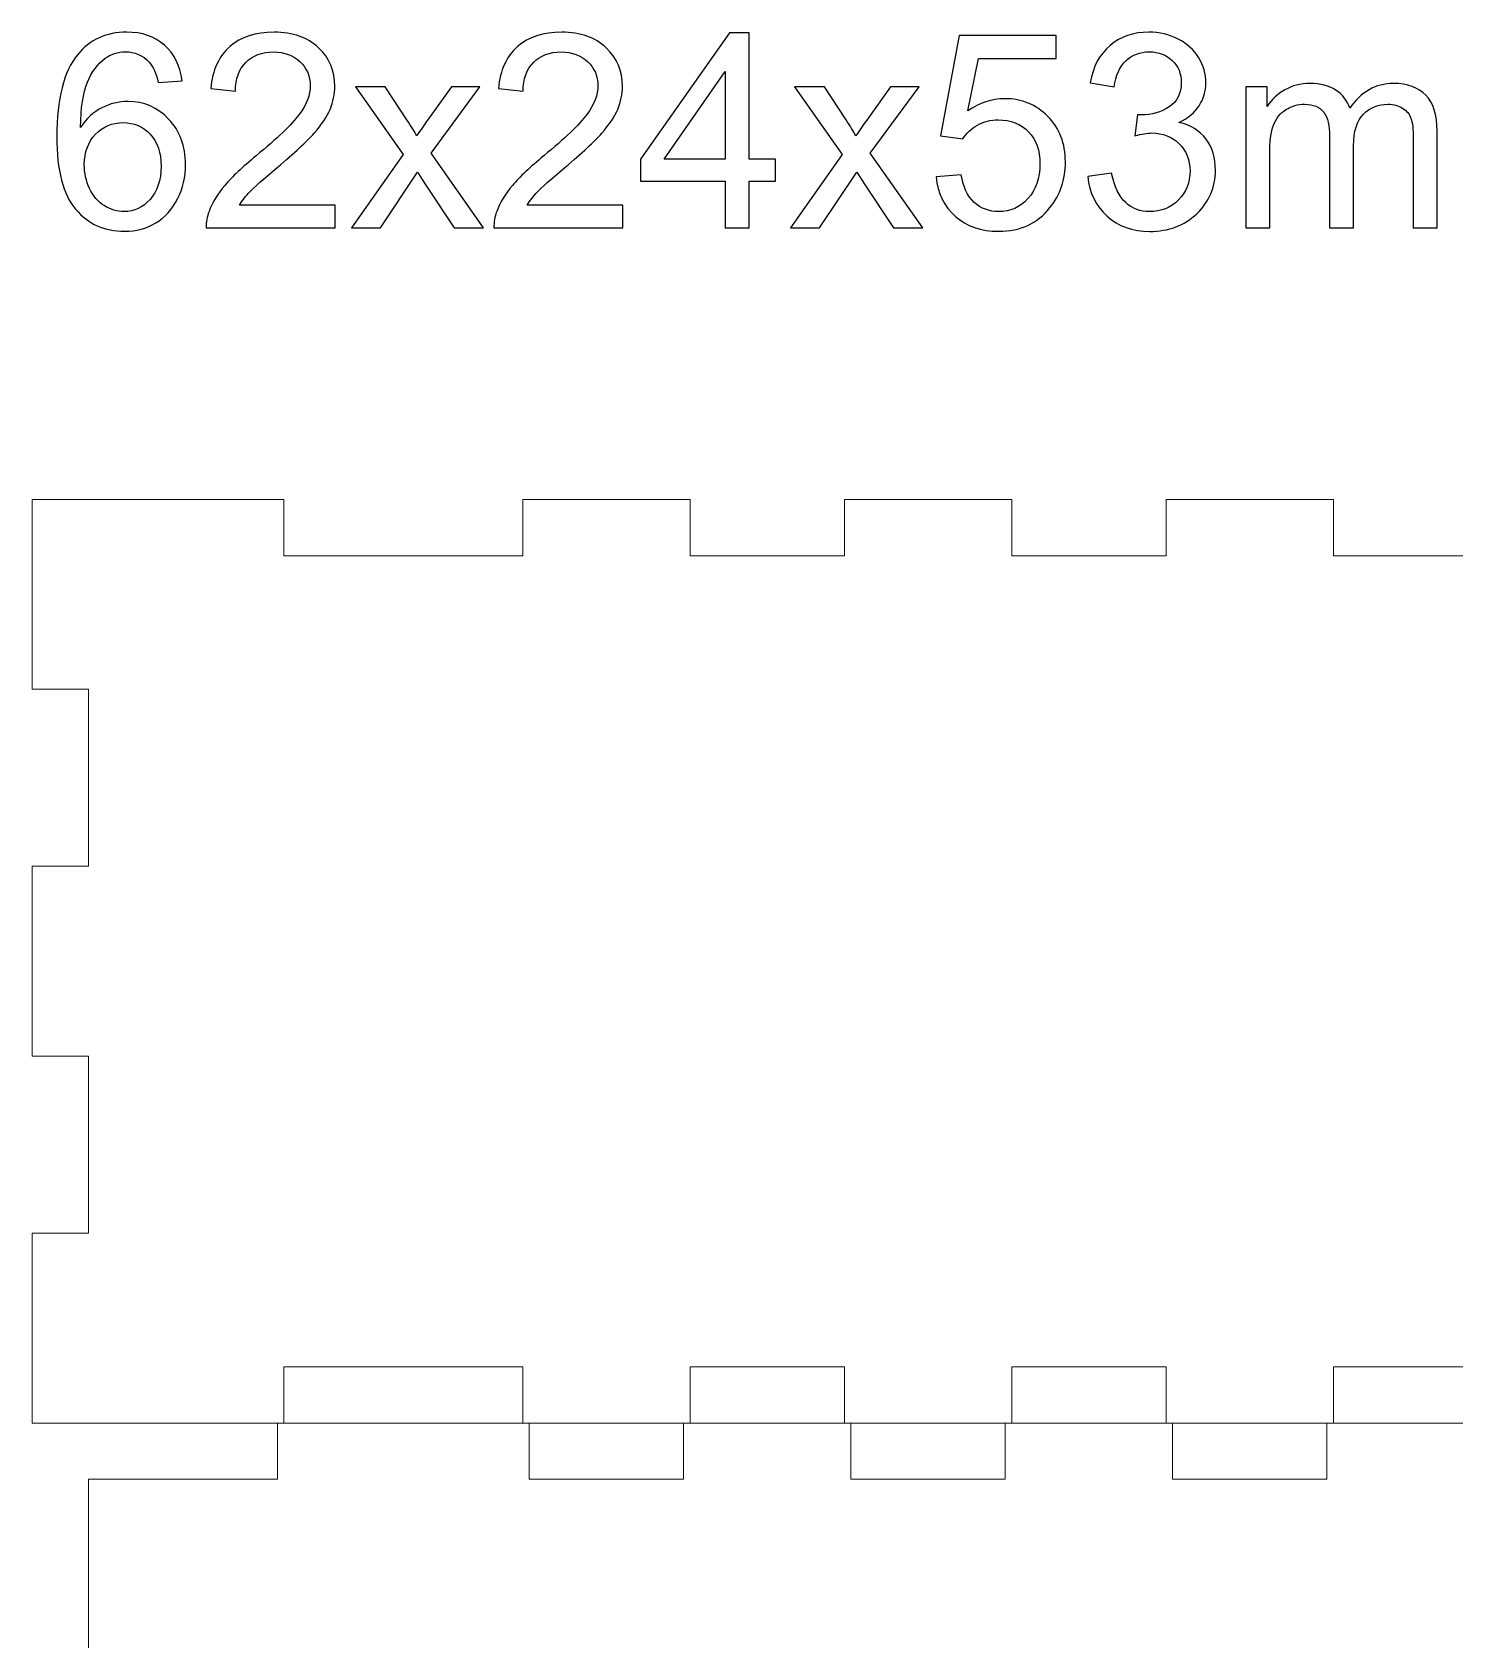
# Model space of a CAD drawing. Header units: inches. Extents: x -5.24 to 2.17, y -6.36 to -2.42.
# Drawn here: x -5.24 to -3.499, y -4.391 to -2.424 of the extents above; entities that cross this region are included whole.
import ezdxf

# ---------------------------------------------------------------- set-up
doc = ezdxf.new("R2010")
doc.units = ezdxf.units.IN
doc.header["$MEASUREMENT"] = 0
doc.layers.add('Layer 1', color=7, linetype='Continuous')

msp = doc.modelspace()

# ---------------------------------------------------------------- linework, layer by layer
at = {"layer": 'Layer 1', "color": 30}
for points, knots in [([(-5.0567, -2.4838), (-5.0567, -2.4838), (-5.0858, -2.486), (-5.0858, -2.486), (-5.0858, -2.486), (-5.0884, -2.4745), (-5.0921, -2.4661), (-5.0969, -2.461), (-5.0969, -2.461), (-5.1048, -2.4526), (-5.1146, -2.4484), (-5.1262, -2.4484), (-5.1262, -2.4484), (-5.1356, -2.4484), (-5.1437, -2.451), (-5.1508, -2.4563), (-5.1508, -2.4563), (-5.16, -2.463), (-5.1673, -2.4728), (-5.1726, -2.4857), (-5.1726, -2.4857), (-5.1779, -2.4986), (-5.1807, -2.517), (-5.1809, -2.5409), (-5.1809, -2.5409), (-5.1738, -2.5301), (-5.1652, -2.5221), (-5.155, -2.5169), (-5.155, -2.5169), (-5.1448, -2.5118), (-5.1341, -2.5091), (-5.1229, -2.5091), (-5.1229, -2.5091), (-5.1034, -2.5091), (-5.0868, -2.5163), (-5.0731, -2.5307), (-5.0731, -2.5307), (-5.0593, -2.5451), (-5.0524, -2.5636), (-5.0524, -2.5864), (-5.0524, -2.5864), (-5.0524, -2.6014), (-5.0557, -2.6153), (-5.0622, -2.6282), (-5.0622, -2.6282), (-5.0686, -2.641), (-5.0775, -2.6509), (-5.0888, -2.6578), (-5.0888, -2.6578), (-5.1001, -2.6646), (-5.1128, -2.668), (-5.1272, -2.668), (-5.1272, -2.668), (-5.1516, -2.668), (-5.1715, -2.659), (-5.1869, -2.641), (-5.1869, -2.641), (-5.2023, -2.6231), (-5.21, -2.5935), (-5.21, -2.5523), (-5.21, -2.5523), (-5.21, -2.5061), (-5.2015, -2.4726), (-5.1844, -2.4517), (-5.1844, -2.4517), (-5.1696, -2.4335), (-5.1496, -2.4243), (-5.1244, -2.4243), (-5.1244, -2.4243), (-5.1057, -2.4243), (-5.0903, -2.4296), (-5.0783, -2.4401), (-5.0783, -2.4401), (-5.0663, -2.4506), (-5.0591, -2.4652), (-5.0567, -2.4838)], [0, 0, 0, 0, 0.05, 0.05, 0.05, 0.05, 0.1, 0.1, 0.1, 0.1, 0.15, 0.15, 0.15, 0.15, 0.2, 0.2, 0.2, 0.2, 0.25, 0.25, 0.25, 0.25, 0.3, 0.3, 0.3, 0.3, 0.35, 0.35, 0.35, 0.35, 0.4, 0.4, 0.4, 0.4, 0.45, 0.45, 0.45, 0.45, 0.5, 0.5, 0.5, 0.5, 0.55, 0.55, 0.55, 0.55, 0.6, 0.6, 0.6, 0.6, 0.65, 0.65, 0.65, 0.65, 0.7, 0.7, 0.7, 0.7, 0.75, 0.75, 0.75, 0.75, 0.8, 0.8, 0.8, 0.8, 0.85, 0.85, 0.85, 0.85, 0.9, 0.9, 0.9, 0.9, 1, 1, 1, 1]), ([(-4.8693, -2.6358), (-4.8693, -2.6358), (-4.8693, -2.6639), (-4.8693, -2.6639), (-4.8693, -2.6639), (-4.8693, -2.6639), (-5.0271, -2.6639), (-5.0271, -2.6639), (-5.0271, -2.6639), (-5.0273, -2.6569), (-5.0262, -2.6501), (-5.0237, -2.6436), (-5.0237, -2.6436), (-5.0197, -2.6328), (-5.0132, -2.6223), (-5.0044, -2.6118), (-5.0044, -2.6118), (-4.9955, -2.6014), (-4.9827, -2.5894), (-4.9661, -2.5757), (-4.9661, -2.5757), (-4.9401, -2.5544), (-4.9226, -2.5376), (-4.9134, -2.5251), (-4.9134, -2.5251), (-4.9043, -2.5128), (-4.8998, -2.501), (-4.8998, -2.4899), (-4.8998, -2.4899), (-4.8998, -2.4783), (-4.9039, -2.4685), (-4.9122, -2.4605), (-4.9122, -2.4605), (-4.9206, -2.4526), (-4.9314, -2.4486), (-4.9447, -2.4486), (-4.9447, -2.4486), (-4.9588, -2.4486), (-4.9701, -2.4528), (-4.9786, -2.4613), (-4.9786, -2.4613), (-4.9871, -2.4698), (-4.9913, -2.4815), (-4.9914, -2.4964), (-4.9914, -2.4964), (-4.9914, -2.4964), (-5.0216, -2.4934), (-5.0216, -2.4934), (-5.0216, -2.4934), (-5.0195, -2.4709), (-5.0117, -2.4538), (-4.9983, -2.442), (-4.9983, -2.442), (-4.9848, -2.4302), (-4.9667, -2.4243), (-4.9441, -2.4243), (-4.9441, -2.4243), (-4.9212, -2.4243), (-4.9031, -2.4307), (-4.8897, -2.4434), (-4.8897, -2.4434), (-4.8763, -2.4561), (-4.8697, -2.4718), (-4.8697, -2.4906), (-4.8697, -2.4906), (-4.8697, -2.5001), (-4.8716, -2.5095), (-4.8756, -2.5188), (-4.8756, -2.5188), (-4.8794, -2.528), (-4.8859, -2.5377), (-4.895, -2.5479), (-4.895, -2.5479), (-4.9041, -2.5581), (-4.9191, -2.5721), (-4.9402, -2.5899), (-4.9402, -2.5899), (-4.9577, -2.6046), (-4.969, -2.6146), (-4.974, -2.6199), (-4.974, -2.6199), (-4.979, -2.6251), (-4.9831, -2.6304), (-4.9864, -2.6358), (-4.9864, -2.6358), (-4.9864, -2.6358), (-4.8693, -2.6358), (-4.8693, -2.6358)], [0, 0, 0, 0, 0.043478, 0.043478, 0.043478, 0.043478, 0.086957, 0.086957, 0.086957, 0.086957, 0.130435, 0.130435, 0.130435, 0.130435, 0.173913, 0.173913, 0.173913, 0.173913, 0.217391, 0.217391, 0.217391, 0.217391, 0.26087, 0.26087, 0.26087, 0.26087, 0.304348, 0.304348, 0.304348, 0.304348, 0.347826, 0.347826, 0.347826, 0.347826, 0.391304, 0.391304, 0.391304, 0.391304, 0.434783, 0.434783, 0.434783, 0.434783, 0.478261, 0.478261, 0.478261, 0.478261, 0.521739, 0.521739, 0.521739, 0.521739, 0.565217, 0.565217, 0.565217, 0.565217, 0.608696, 0.608696, 0.608696, 0.608696, 0.652174, 0.652174, 0.652174, 0.652174, 0.695652, 0.695652, 0.695652, 0.695652, 0.73913, 0.73913, 0.73913, 0.73913, 0.782609, 0.782609, 0.782609, 0.782609, 0.826087, 0.826087, 0.826087, 0.826087, 0.869565, 0.869565, 0.869565, 0.869565, 0.913043, 0.913043, 0.913043, 0.913043, 1, 1, 1, 1]), ([(-4.5173, -2.6358), (-4.5173, -2.6358), (-4.5173, -2.6639), (-4.5173, -2.6639), (-4.5173, -2.6639), (-4.5173, -2.6639), (-4.675, -2.6639), (-4.675, -2.6639), (-4.675, -2.6639), (-4.6752, -2.6569), (-4.6741, -2.6501), (-4.6716, -2.6436), (-4.6716, -2.6436), (-4.6676, -2.6328), (-4.6612, -2.6223), (-4.6523, -2.6118), (-4.6523, -2.6118), (-4.6434, -2.6014), (-4.6307, -2.5894), (-4.614, -2.5757), (-4.614, -2.5757), (-4.5881, -2.5544), (-4.5705, -2.5376), (-4.5614, -2.5251), (-4.5614, -2.5251), (-4.5523, -2.5128), (-4.5477, -2.501), (-4.5477, -2.4899), (-4.5477, -2.4899), (-4.5477, -2.4783), (-4.5519, -2.4685), (-4.5602, -2.4605), (-4.5602, -2.4605), (-4.5685, -2.4526), (-4.5793, -2.4486), (-4.5927, -2.4486), (-4.5927, -2.4486), (-4.6068, -2.4486), (-4.6181, -2.4528), (-4.6265, -2.4613), (-4.6265, -2.4613), (-4.635, -2.4698), (-4.6393, -2.4815), (-4.6394, -2.4964), (-4.6394, -2.4964), (-4.6394, -2.4964), (-4.6695, -2.4934), (-4.6695, -2.4934), (-4.6695, -2.4934), (-4.6674, -2.4709), (-4.6597, -2.4538), (-4.6462, -2.442), (-4.6462, -2.442), (-4.6328, -2.4302), (-4.6147, -2.4243), (-4.592, -2.4243), (-4.592, -2.4243), (-4.5691, -2.4243), (-4.551, -2.4307), (-4.5377, -2.4434), (-4.5377, -2.4434), (-4.5243, -2.4561), (-4.5176, -2.4718), (-4.5176, -2.4906), (-4.5176, -2.4906), (-4.5176, -2.5001), (-4.5196, -2.5095), (-4.5235, -2.5188), (-4.5235, -2.5188), (-4.5274, -2.528), (-4.5339, -2.5377), (-4.5429, -2.5479), (-4.5429, -2.5479), (-4.552, -2.5581), (-4.5671, -2.5721), (-4.5881, -2.5899), (-4.5881, -2.5899), (-4.6057, -2.6046), (-4.6169, -2.6146), (-4.6219, -2.6199), (-4.6219, -2.6199), (-4.6269, -2.6251), (-4.6311, -2.6304), (-4.6343, -2.6358), (-4.6343, -2.6358), (-4.6343, -2.6358), (-4.5173, -2.6358), (-4.5173, -2.6358)], [0, 0, 0, 0, 0.043478, 0.043478, 0.043478, 0.043478, 0.086957, 0.086957, 0.086957, 0.086957, 0.130435, 0.130435, 0.130435, 0.130435, 0.173913, 0.173913, 0.173913, 0.173913, 0.217391, 0.217391, 0.217391, 0.217391, 0.26087, 0.26087, 0.26087, 0.26087, 0.304348, 0.304348, 0.304348, 0.304348, 0.347826, 0.347826, 0.347826, 0.347826, 0.391304, 0.391304, 0.391304, 0.391304, 0.434783, 0.434783, 0.434783, 0.434783, 0.478261, 0.478261, 0.478261, 0.478261, 0.521739, 0.521739, 0.521739, 0.521739, 0.565217, 0.565217, 0.565217, 0.565217, 0.608696, 0.608696, 0.608696, 0.608696, 0.652174, 0.652174, 0.652174, 0.652174, 0.695652, 0.695652, 0.695652, 0.695652, 0.73913, 0.73913, 0.73913, 0.73913, 0.782609, 0.782609, 0.782609, 0.782609, 0.826087, 0.826087, 0.826087, 0.826087, 0.869565, 0.869565, 0.869565, 0.869565, 0.913043, 0.913043, 0.913043, 0.913043, 1, 1, 1, 1]), ([(-4.392, -2.6639), (-4.392, -2.6639), (-4.392, -2.6068), (-4.392, -2.6068), (-4.392, -2.6068), (-4.392, -2.6068), (-4.4955, -2.6068), (-4.4955, -2.6068), (-4.4955, -2.6068), (-4.4955, -2.6068), (-4.4955, -2.5799), (-4.4955, -2.5799), (-4.4955, -2.5799), (-4.4955, -2.5799), (-4.3866, -2.4253), (-4.3866, -2.4253), (-4.3866, -2.4253), (-4.3866, -2.4253), (-4.3627, -2.4253), (-4.3627, -2.4253), (-4.3627, -2.4253), (-4.3627, -2.4253), (-4.3627, -2.5799), (-4.3627, -2.5799), (-4.3627, -2.5799), (-4.3627, -2.5799), (-4.3304, -2.5799), (-4.3304, -2.5799), (-4.3304, -2.5799), (-4.3304, -2.5799), (-4.3304, -2.6068), (-4.3304, -2.6068), (-4.3304, -2.6068), (-4.3304, -2.6068), (-4.3627, -2.6068), (-4.3627, -2.6068), (-4.3627, -2.6068), (-4.3627, -2.6068), (-4.3627, -2.6639), (-4.3627, -2.6639), (-4.3627, -2.6639), (-4.3627, -2.6639), (-4.392, -2.6639), (-4.392, -2.6639)], [0, 0, 0, 0, 0.083333, 0.083333, 0.083333, 0.083333, 0.166667, 0.166667, 0.166667, 0.166667, 0.25, 0.25, 0.25, 0.25, 0.333333, 0.333333, 0.333333, 0.333333, 0.416667, 0.416667, 0.416667, 0.416667, 0.5, 0.5, 0.5, 0.5, 0.583333, 0.583333, 0.583333, 0.583333, 0.666667, 0.666667, 0.666667, 0.666667, 0.75, 0.75, 0.75, 0.75, 0.833333, 0.833333, 0.833333, 0.833333, 1, 1, 1, 1]), ([(-4.1338, -2.6014), (-4.1338, -2.6014), (-4.103, -2.5988), (-4.103, -2.5988), (-4.103, -2.5988), (-4.1008, -2.6138), (-4.0955, -2.625), (-4.0872, -2.6326), (-4.0872, -2.6326), (-4.0789, -2.6401), (-4.0689, -2.6439), (-4.0572, -2.6439), (-4.0572, -2.6439), (-4.043, -2.6439), (-4.0311, -2.6386), (-4.0214, -2.628), (-4.0214, -2.628), (-4.0116, -2.6173), (-4.0067, -2.6032), (-4.0067, -2.5856), (-4.0067, -2.5856), (-4.0067, -2.5689), (-4.0114, -2.5558), (-4.0208, -2.5461), (-4.0208, -2.5461), (-4.0302, -2.5364), (-4.0424, -2.5316), (-4.0577, -2.5316), (-4.0577, -2.5316), (-4.0671, -2.5316), (-4.0756, -2.5338), (-4.0832, -2.538), (-4.0832, -2.538), (-4.0908, -2.5423), (-4.0968, -2.5479), (-4.1011, -2.5547), (-4.1011, -2.5547), (-4.1011, -2.5547), (-4.1286, -2.5511), (-4.1286, -2.5511), (-4.1286, -2.5511), (-4.1286, -2.5511), (-4.1055, -2.4286), (-4.1055, -2.4286), (-4.1055, -2.4286), (-4.1055, -2.4286), (-3.9868, -2.4286), (-3.9868, -2.4286), (-3.9868, -2.4286), (-3.9868, -2.4286), (-3.9868, -2.4566), (-3.9868, -2.4566), (-3.9868, -2.4566), (-3.9868, -2.4566), (-4.082, -2.4566), (-4.082, -2.4566), (-4.082, -2.4566), (-4.082, -2.4566), (-4.0949, -2.5207), (-4.0949, -2.5207), (-4.0949, -2.5207), (-4.0806, -2.5107), (-4.0655, -2.5057), (-4.0498, -2.5057), (-4.0498, -2.5057), (-4.029, -2.5057), (-4.0114, -2.5129), (-3.9971, -2.5274), (-3.9971, -2.5274), (-3.9828, -2.5418), (-3.9756, -2.5604), (-3.9756, -2.583), (-3.9756, -2.583), (-3.9756, -2.6046), (-3.9819, -2.6233), (-3.9945, -2.639), (-3.9945, -2.639), (-4.0098, -2.6583), (-4.0307, -2.668), (-4.0572, -2.668), (-4.0572, -2.668), (-4.0789, -2.668), (-4.0966, -2.6619), (-4.1103, -2.6498), (-4.1103, -2.6498), (-4.124, -2.6376), (-4.1319, -2.6215), (-4.1338, -2.6014)], [0, 0, 0, 0, 0.043478, 0.043478, 0.043478, 0.043478, 0.086957, 0.086957, 0.086957, 0.086957, 0.130435, 0.130435, 0.130435, 0.130435, 0.173913, 0.173913, 0.173913, 0.173913, 0.217391, 0.217391, 0.217391, 0.217391, 0.26087, 0.26087, 0.26087, 0.26087, 0.304348, 0.304348, 0.304348, 0.304348, 0.347826, 0.347826, 0.347826, 0.347826, 0.391304, 0.391304, 0.391304, 0.391304, 0.434783, 0.434783, 0.434783, 0.434783, 0.478261, 0.478261, 0.478261, 0.478261, 0.521739, 0.521739, 0.521739, 0.521739, 0.565217, 0.565217, 0.565217, 0.565217, 0.608696, 0.608696, 0.608696, 0.608696, 0.652174, 0.652174, 0.652174, 0.652174, 0.695652, 0.695652, 0.695652, 0.695652, 0.73913, 0.73913, 0.73913, 0.73913, 0.782609, 0.782609, 0.782609, 0.782609, 0.826087, 0.826087, 0.826087, 0.826087, 0.869565, 0.869565, 0.869565, 0.869565, 0.913043, 0.913043, 0.913043, 0.913043, 1, 1, 1, 1]), ([(-3.9483, -2.6009), (-3.9483, -2.6009), (-3.919, -2.597), (-3.919, -2.597), (-3.919, -2.597), (-3.9156, -2.6136), (-3.9099, -2.6256), (-3.9018, -2.6329), (-3.9018, -2.6329), (-3.8937, -2.6403), (-3.8839, -2.6439), (-3.8723, -2.6439), (-3.8723, -2.6439), (-3.8585, -2.6439), (-3.8468, -2.6391), (-3.8373, -2.6296), (-3.8373, -2.6296), (-3.8279, -2.62), (-3.8231, -2.6082), (-3.8231, -2.5941), (-3.8231, -2.5941), (-3.8231, -2.5806), (-3.8275, -2.5695), (-3.8363, -2.5608), (-3.8363, -2.5608), (-3.8451, -2.5521), (-3.8563, -2.5477), (-3.8698, -2.5477), (-3.8698, -2.5477), (-3.8754, -2.5477), (-3.8823, -2.5488), (-3.8905, -2.551), (-3.8905, -2.551), (-3.8905, -2.551), (-3.8872, -2.5253), (-3.8872, -2.5253), (-3.8872, -2.5253), (-3.8853, -2.5255), (-3.8837, -2.5256), (-3.8825, -2.5256), (-3.8825, -2.5256), (-3.87, -2.5256), (-3.8588, -2.5223), (-3.8488, -2.5158), (-3.8488, -2.5158), (-3.8388, -2.5093), (-3.8338, -2.4993), (-3.8338, -2.4857), (-3.8338, -2.4857), (-3.8338, -2.475), (-3.8375, -2.466), (-3.8448, -2.459), (-3.8448, -2.459), (-3.852, -2.452), (-3.8614, -2.4484), (-3.8729, -2.4484), (-3.8729, -2.4484), (-3.8843, -2.4484), (-3.8938, -2.452), (-3.9014, -2.4591), (-3.9014, -2.4591), (-3.909, -2.4663), (-3.9139, -2.4771), (-3.916, -2.4914), (-3.916, -2.4914), (-3.916, -2.4914), (-3.9453, -2.4862), (-3.9453, -2.4862), (-3.9453, -2.4862), (-3.9418, -2.4665), (-3.9336, -2.4513), (-3.9209, -2.4405), (-3.9209, -2.4405), (-3.9082, -2.4298), (-3.8924, -2.4243), (-3.8735, -2.4243), (-3.8735, -2.4243), (-3.8605, -2.4243), (-3.8485, -2.4271), (-3.8376, -2.4327), (-3.8376, -2.4327), (-3.8267, -2.4383), (-3.8183, -2.4459), (-3.8124, -2.4556), (-3.8124, -2.4556), (-3.8067, -2.4653), (-3.8037, -2.4755), (-3.8037, -2.4864), (-3.8037, -2.4864), (-3.8037, -2.4966), (-3.8065, -2.506), (-3.812, -2.5145), (-3.812, -2.5145), (-3.8176, -2.523), (-3.8258, -2.5297), (-3.8366, -2.5347), (-3.8366, -2.5347), (-3.8225, -2.5379), (-3.8115, -2.5447), (-3.8037, -2.555), (-3.8037, -2.555), (-3.7959, -2.5652), (-3.792, -2.578), (-3.792, -2.5934), (-3.792, -2.5934), (-3.792, -2.6143), (-3.7996, -2.6319), (-3.8148, -2.6464), (-3.8148, -2.6464), (-3.83, -2.6609), (-3.8492, -2.6681), (-3.8724, -2.6681), (-3.8724, -2.6681), (-3.8934, -2.6681), (-3.9108, -2.6619), (-3.9246, -2.6494), (-3.9246, -2.6494), (-3.9384, -2.637), (-3.9463, -2.6208), (-3.9483, -2.6009)], [0, 0, 0, 0, 0.032258, 0.032258, 0.032258, 0.032258, 0.064516, 0.064516, 0.064516, 0.064516, 0.096774, 0.096774, 0.096774, 0.096774, 0.129032, 0.129032, 0.129032, 0.129032, 0.16129, 0.16129, 0.16129, 0.16129, 0.193548, 0.193548, 0.193548, 0.193548, 0.225806, 0.225806, 0.225806, 0.225806, 0.258065, 0.258065, 0.258065, 0.258065, 0.290323, 0.290323, 0.290323, 0.290323, 0.322581, 0.322581, 0.322581, 0.322581, 0.354839, 0.354839, 0.354839, 0.354839, 0.387097, 0.387097, 0.387097, 0.387097, 0.419355, 0.419355, 0.419355, 0.419355, 0.451613, 0.451613, 0.451613, 0.451613, 0.483871, 0.483871, 0.483871, 0.483871, 0.516129, 0.516129, 0.516129, 0.516129, 0.548387, 0.548387, 0.548387, 0.548387, 0.580645, 0.580645, 0.580645, 0.580645, 0.612903, 0.612903, 0.612903, 0.612903, 0.645161, 0.645161, 0.645161, 0.645161, 0.677419, 0.677419, 0.677419, 0.677419, 0.709677, 0.709677, 0.709677, 0.709677, 0.741935, 0.741935, 0.741935, 0.741935, 0.774194, 0.774194, 0.774194, 0.774194, 0.806452, 0.806452, 0.806452, 0.806452, 0.83871, 0.83871, 0.83871, 0.83871, 0.870968, 0.870968, 0.870968, 0.870968, 0.903226, 0.903226, 0.903226, 0.903226, 0.935484, 0.935484, 0.935484, 0.935484, 1, 1, 1, 1]), ([(-4.392, -2.5799), (-4.392, -2.5799), (-4.392, -2.4724), (-4.392, -2.4724), (-4.392, -2.4724), (-4.392, -2.4724), (-4.4667, -2.5799), (-4.4667, -2.5799), (-4.4667, -2.5799), (-4.4667, -2.5799), (-4.392, -2.5799), (-4.392, -2.5799)], [0, 0, 0, 0, 0.25, 0.25, 0.25, 0.25, 0.5, 0.5, 0.5, 0.5, 1, 1, 1, 1]), ([(-4.8493, -2.6639), (-4.8493, -2.6639), (-4.7862, -2.5741), (-4.7862, -2.5741), (-4.7862, -2.5741), (-4.7862, -2.5741), (-4.8446, -2.4911), (-4.8446, -2.4911), (-4.8446, -2.4911), (-4.8446, -2.4911), (-4.808, -2.4911), (-4.808, -2.4911), (-4.808, -2.4911), (-4.808, -2.4911), (-4.7814, -2.5316), (-4.7814, -2.5316), (-4.7814, -2.5316), (-4.7765, -2.5393), (-4.7724, -2.5458), (-4.7694, -2.551), (-4.7694, -2.551), (-4.7647, -2.5438), (-4.7603, -2.5375), (-4.7562, -2.5319), (-4.7562, -2.5319), (-4.7562, -2.5319), (-4.7271, -2.4911), (-4.7271, -2.4911), (-4.7271, -2.4911), (-4.7271, -2.4911), (-4.6921, -2.4911), (-4.6921, -2.4911), (-4.6921, -2.4911), (-4.6921, -2.4911), (-4.7518, -2.5725), (-4.7518, -2.5725), (-4.7518, -2.5725), (-4.7518, -2.5725), (-4.6876, -2.6639), (-4.6876, -2.6639), (-4.6876, -2.6639), (-4.6876, -2.6639), (-4.7235, -2.6639), (-4.7235, -2.6639), (-4.7235, -2.6639), (-4.7235, -2.6639), (-4.759, -2.6102), (-4.759, -2.6102), (-4.759, -2.6102), (-4.759, -2.6102), (-4.7684, -2.5957), (-4.7684, -2.5957), (-4.7684, -2.5957), (-4.7684, -2.5957), (-4.8138, -2.6639), (-4.8138, -2.6639), (-4.8138, -2.6639), (-4.8138, -2.6639), (-4.8493, -2.6639), (-4.8493, -2.6639)], [0, 0, 0, 0, 0.0625, 0.0625, 0.0625, 0.0625, 0.125, 0.125, 0.125, 0.125, 0.1875, 0.1875, 0.1875, 0.1875, 0.25, 0.25, 0.25, 0.25, 0.3125, 0.3125, 0.3125, 0.3125, 0.375, 0.375, 0.375, 0.375, 0.4375, 0.4375, 0.4375, 0.4375, 0.5, 0.5, 0.5, 0.5, 0.5625, 0.5625, 0.5625, 0.5625, 0.625, 0.625, 0.625, 0.625, 0.6875, 0.6875, 0.6875, 0.6875, 0.75, 0.75, 0.75, 0.75, 0.8125, 0.8125, 0.8125, 0.8125, 0.875, 0.875, 0.875, 0.875, 1, 1, 1, 1]), ([(-4.3119, -2.6639), (-4.3119, -2.6639), (-4.2487, -2.5741), (-4.2487, -2.5741), (-4.2487, -2.5741), (-4.2487, -2.5741), (-4.3072, -2.4911), (-4.3072, -2.4911), (-4.3072, -2.4911), (-4.3072, -2.4911), (-4.2705, -2.4911), (-4.2705, -2.4911), (-4.2705, -2.4911), (-4.2705, -2.4911), (-4.244, -2.5316), (-4.244, -2.5316), (-4.244, -2.5316), (-4.239, -2.5393), (-4.235, -2.5458), (-4.232, -2.551), (-4.232, -2.551), (-4.2272, -2.5438), (-4.2228, -2.5375), (-4.2188, -2.5319), (-4.2188, -2.5319), (-4.2188, -2.5319), (-4.1897, -2.4911), (-4.1897, -2.4911), (-4.1897, -2.4911), (-4.1897, -2.4911), (-4.1547, -2.4911), (-4.1547, -2.4911), (-4.1547, -2.4911), (-4.1547, -2.4911), (-4.2144, -2.5725), (-4.2144, -2.5725), (-4.2144, -2.5725), (-4.2144, -2.5725), (-4.1501, -2.6639), (-4.1501, -2.6639), (-4.1501, -2.6639), (-4.1501, -2.6639), (-4.186, -2.6639), (-4.186, -2.6639), (-4.186, -2.6639), (-4.186, -2.6639), (-4.2215, -2.6102), (-4.2215, -2.6102), (-4.2215, -2.6102), (-4.2215, -2.6102), (-4.231, -2.5957), (-4.231, -2.5957), (-4.231, -2.5957), (-4.231, -2.5957), (-4.2764, -2.6639), (-4.2764, -2.6639), (-4.2764, -2.6639), (-4.2764, -2.6639), (-4.3119, -2.6639), (-4.3119, -2.6639)], [0, 0, 0, 0, 0.0625, 0.0625, 0.0625, 0.0625, 0.125, 0.125, 0.125, 0.125, 0.1875, 0.1875, 0.1875, 0.1875, 0.25, 0.25, 0.25, 0.25, 0.3125, 0.3125, 0.3125, 0.3125, 0.375, 0.375, 0.375, 0.375, 0.4375, 0.4375, 0.4375, 0.4375, 0.5, 0.5, 0.5, 0.5, 0.5625, 0.5625, 0.5625, 0.5625, 0.625, 0.625, 0.625, 0.625, 0.6875, 0.6875, 0.6875, 0.6875, 0.75, 0.75, 0.75, 0.75, 0.8125, 0.8125, 0.8125, 0.8125, 0.875, 0.875, 0.875, 0.875, 1, 1, 1, 1]), ([(-3.7549, -2.6639), (-3.7549, -2.6639), (-3.7549, -2.4911), (-3.7549, -2.4911), (-3.7549, -2.4911), (-3.7549, -2.4911), (-3.7287, -2.4911), (-3.7287, -2.4911), (-3.7287, -2.4911), (-3.7287, -2.4911), (-3.7287, -2.5153), (-3.7287, -2.5153), (-3.7287, -2.5153), (-3.7233, -2.5069), (-3.716, -2.5), (-3.707, -2.4949), (-3.707, -2.4949), (-3.698, -2.4898), (-3.6878, -2.4871), (-3.6763, -2.4871), (-3.6763, -2.4871), (-3.6635, -2.4871), (-3.653, -2.4898), (-3.6448, -2.4951), (-3.6448, -2.4951), (-3.6366, -2.5005), (-3.6308, -2.5079), (-3.6275, -2.5174), (-3.6275, -2.5174), (-3.6138, -2.4973), (-3.596, -2.4871), (-3.5741, -2.4871), (-3.5741, -2.4871), (-3.5569, -2.4871), (-3.5438, -2.4919), (-3.5345, -2.5014), (-3.5345, -2.5014), (-3.5253, -2.5109), (-3.5207, -2.5255), (-3.5207, -2.5453), (-3.5207, -2.5453), (-3.5207, -2.5453), (-3.5207, -2.6639), (-3.5207, -2.6639), (-3.5207, -2.6639), (-3.5207, -2.6639), (-3.5498, -2.6639), (-3.5498, -2.6639), (-3.5498, -2.6639), (-3.5498, -2.6639), (-3.5498, -2.555), (-3.5498, -2.555), (-3.5498, -2.555), (-3.5498, -2.5433), (-3.5508, -2.5349), (-3.5527, -2.5297), (-3.5527, -2.5297), (-3.5546, -2.5246), (-3.558, -2.5204), (-3.563, -2.5173), (-3.563, -2.5173), (-3.568, -2.5141), (-3.5739, -2.5125), (-3.5806, -2.5125), (-3.5806, -2.5125), (-3.5928, -2.5125), (-3.6028, -2.5166), (-3.6109, -2.5247), (-3.6109, -2.5247), (-3.6189, -2.5328), (-3.6229, -2.5457), (-3.6229, -2.5635), (-3.6229, -2.5635), (-3.6229, -2.5635), (-3.6229, -2.6639), (-3.6229, -2.6639), (-3.6229, -2.6639), (-3.6229, -2.6639), (-3.6522, -2.6639), (-3.6522, -2.6639), (-3.6522, -2.6639), (-3.6522, -2.6639), (-3.6522, -2.5516), (-3.6522, -2.5516), (-3.6522, -2.5516), (-3.6522, -2.5386), (-3.6546, -2.5288), (-3.6594, -2.5223), (-3.6594, -2.5223), (-3.6642, -2.5158), (-3.6719, -2.5125), (-3.6828, -2.5125), (-3.6828, -2.5125), (-3.691, -2.5125), (-3.6987, -2.5147), (-3.7057, -2.5191), (-3.7057, -2.5191), (-3.7127, -2.5234), (-3.7178, -2.5298), (-3.7209, -2.5381), (-3.7209, -2.5381), (-3.724, -2.5465), (-3.7256, -2.5585), (-3.7256, -2.5743), (-3.7256, -2.5743), (-3.7256, -2.5743), (-3.7256, -2.6639), (-3.7256, -2.6639), (-3.7256, -2.6639), (-3.7256, -2.6639), (-3.7549, -2.6639), (-3.7549, -2.6639)], [0, 0, 0, 0, 0.034483, 0.034483, 0.034483, 0.034483, 0.068966, 0.068966, 0.068966, 0.068966, 0.103448, 0.103448, 0.103448, 0.103448, 0.137931, 0.137931, 0.137931, 0.137931, 0.172414, 0.172414, 0.172414, 0.172414, 0.206897, 0.206897, 0.206897, 0.206897, 0.241379, 0.241379, 0.241379, 0.241379, 0.275862, 0.275862, 0.275862, 0.275862, 0.310345, 0.310345, 0.310345, 0.310345, 0.344828, 0.344828, 0.344828, 0.344828, 0.37931, 0.37931, 0.37931, 0.37931, 0.413793, 0.413793, 0.413793, 0.413793, 0.448276, 0.448276, 0.448276, 0.448276, 0.482759, 0.482759, 0.482759, 0.482759, 0.517241, 0.517241, 0.517241, 0.517241, 0.551724, 0.551724, 0.551724, 0.551724, 0.586207, 0.586207, 0.586207, 0.586207, 0.62069, 0.62069, 0.62069, 0.62069, 0.655172, 0.655172, 0.655172, 0.655172, 0.689655, 0.689655, 0.689655, 0.689655, 0.724138, 0.724138, 0.724138, 0.724138, 0.758621, 0.758621, 0.758621, 0.758621, 0.793103, 0.793103, 0.793103, 0.793103, 0.827586, 0.827586, 0.827586, 0.827586, 0.862069, 0.862069, 0.862069, 0.862069, 0.896552, 0.896552, 0.896552, 0.896552, 0.931034, 0.931034, 0.931034, 0.931034, 1, 1, 1, 1]), ([(-5.1763, -2.5866), (-5.1763, -2.5967), (-5.1742, -2.6064), (-5.1699, -2.6156), (-5.1699, -2.6156), (-5.1656, -2.6248), (-5.1596, -2.6318), (-5.1519, -2.6366), (-5.1519, -2.6366), (-5.1442, -2.6415), (-5.1361, -2.6439), (-5.1277, -2.6439), (-5.1277, -2.6439), (-5.1153, -2.6439), (-5.1047, -2.6389), (-5.0958, -2.6289), (-5.0958, -2.6289), (-5.0869, -2.6189), (-5.0824, -2.6054), (-5.0824, -2.5883), (-5.0824, -2.5883), (-5.0824, -2.5718), (-5.0868, -2.5588), (-5.0956, -2.5493), (-5.0956, -2.5493), (-5.1044, -2.5398), (-5.1154, -2.535), (-5.1288, -2.535), (-5.1288, -2.535), (-5.1421, -2.535), (-5.1533, -2.5398), (-5.1625, -2.5493), (-5.1625, -2.5493), (-5.1717, -2.5588), (-5.1763, -2.5712), (-5.1763, -2.5866)], [0, 0, 0, 0, 0.1, 0.1, 0.1, 0.1, 0.2, 0.2, 0.2, 0.2, 0.3, 0.3, 0.3, 0.3, 0.4, 0.4, 0.4, 0.4, 0.5, 0.5, 0.5, 0.5, 0.6, 0.6, 0.6, 0.6, 0.7, 0.7, 0.7, 0.7, 0.8, 0.8, 0.8, 0.8, 1, 1, 1, 1])]:
    msp.add_open_spline(points, degree=3, knots=knots, dxfattribs=at)
at = {"layer": 'Layer 1', "color": 250, "lineweight": 9}
for points, knots in [([(-5.2402, -2.9961), (-5.2402, -2.9961), (-4.9321, -2.9961), (-4.9321, -2.9961), (-4.9321, -2.9961), (-4.9321, -2.9961), (-4.9321, -3.065), (-4.9321, -3.065), (-4.9321, -3.065), (-4.9321, -3.065), (-4.6398, -3.065), (-4.6398, -3.065), (-4.6398, -3.065), (-4.6398, -3.065), (-4.6398, -2.9961), (-4.6398, -2.9961), (-4.6398, -2.9961), (-4.6398, -2.9961), (-4.435, -2.9961), (-4.435, -2.9961), (-4.435, -2.9961), (-4.435, -2.9961), (-4.435, -3.065), (-4.435, -3.065), (-4.435, -3.065), (-4.435, -3.065), (-4.2461, -3.065), (-4.2461, -3.065), (-4.2461, -3.065), (-4.2461, -3.065), (-4.2461, -2.9961), (-4.2461, -2.9961), (-4.2461, -2.9961), (-4.2461, -2.9961), (-4.0413, -2.9961), (-4.0413, -2.9961), (-4.0413, -2.9961), (-4.0413, -2.9961), (-4.0413, -3.065), (-4.0413, -3.065), (-4.0413, -3.065), (-4.0413, -3.065), (-3.8524, -3.065), (-3.8524, -3.065), (-3.8524, -3.065), (-3.8524, -3.065), (-3.8524, -2.9961), (-3.8524, -2.9961), (-3.8524, -2.9961), (-3.8524, -2.9961), (-3.6476, -2.9961), (-3.6476, -2.9961), (-3.6476, -2.9961), (-3.6476, -2.9961), (-3.6476, -3.065), (-3.6476, -3.065), (-3.6476, -3.065), (-3.6476, -3.065), (-3.4587, -3.065), (-3.4587, -3.065), (-3.4587, -3.065), (-3.4587, -3.065), (-3.4587, -2.9961), (-3.4587, -2.9961), (-3.4587, -2.9961), (-3.4587, -2.9961), (-3.2539, -2.9961), (-3.2539, -2.9961), (-3.2539, -2.9961), (-3.2539, -2.9961), (-3.2539, -3.065), (-3.2539, -3.065), (-3.2539, -3.065), (-3.2539, -3.065), (-2.9616, -3.065), (-2.9616, -3.065), (-2.9616, -3.065), (-2.9616, -3.065), (-2.9616, -2.9961), (-2.9616, -2.9961), (-2.9616, -2.9961), (-2.9616, -2.9961), (-2.6535, -2.9961), (-2.6535, -2.9961), (-2.6535, -2.9961), (-2.6535, -2.9961), (-2.6535, -3.2283), (-2.6535, -3.2283), (-2.6535, -3.2283), (-2.6535, -3.2283), (-2.7224, -3.2283), (-2.7224, -3.2283), (-2.7224, -3.2283), (-2.7224, -3.2283), (-2.7224, -3.4449), (-2.7224, -3.4449), (-2.7224, -3.4449), (-2.7224, -3.4449), (-2.6535, -3.4449), (-2.6535, -3.4449), (-2.6535, -3.4449), (-2.6535, -3.4449), (-2.6535, -3.6772), (-2.6535, -3.6772), (-2.6535, -3.6772), (-2.6535, -3.6772), (-2.7224, -3.6772), (-2.7224, -3.6772), (-2.7224, -3.6772), (-2.7224, -3.6772), (-2.7224, -3.8937), (-2.7224, -3.8937), (-2.7224, -3.8937), (-2.7224, -3.8937), (-2.6535, -3.8937), (-2.6535, -3.8937), (-2.6535, -3.8937), (-2.6535, -3.8937), (-2.6535, -4.126), (-2.6535, -4.126), (-2.6535, -4.126), (-2.6535, -4.126), (-2.9616, -4.126), (-2.9616, -4.126), (-2.9616, -4.126), (-2.9616, -4.126), (-2.9616, -4.0571), (-2.9616, -4.0571), (-2.9616, -4.0571), (-2.9616, -4.0571), (-3.2539, -4.0571), (-3.2539, -4.0571), (-3.2539, -4.0571), (-3.2539, -4.0571), (-3.2539, -4.126), (-3.2539, -4.126), (-3.2539, -4.126), (-3.2539, -4.126), (-3.4587, -4.126), (-3.4587, -4.126), (-3.4587, -4.126), (-3.4587, -4.126), (-3.4587, -4.0571), (-3.4587, -4.0571), (-3.4587, -4.0571), (-3.4587, -4.0571), (-3.6476, -4.0571), (-3.6476, -4.0571), (-3.6476, -4.0571), (-3.6476, -4.0571), (-3.6476, -4.126), (-3.6476, -4.126), (-3.6476, -4.126), (-3.6476, -4.126), (-3.8524, -4.126), (-3.8524, -4.126), (-3.8524, -4.126), (-3.8524, -4.126), (-3.8524, -4.0571), (-3.8524, -4.0571), (-3.8524, -4.0571), (-3.8524, -4.0571), (-4.0413, -4.0571), (-4.0413, -4.0571), (-4.0413, -4.0571), (-4.0413, -4.0571), (-4.0413, -4.126), (-4.0413, -4.126), (-4.0413, -4.126), (-4.0413, -4.126), (-4.2461, -4.126), (-4.2461, -4.126), (-4.2461, -4.126), (-4.2461, -4.126), (-4.2461, -4.0571), (-4.2461, -4.0571), (-4.2461, -4.0571), (-4.2461, -4.0571), (-4.435, -4.0571), (-4.435, -4.0571), (-4.435, -4.0571), (-4.435, -4.0571), (-4.435, -4.126), (-4.435, -4.126), (-4.435, -4.126), (-4.435, -4.126), (-4.6398, -4.126), (-4.6398, -4.126), (-4.6398, -4.126), (-4.6398, -4.126), (-4.6398, -4.0571), (-4.6398, -4.0571), (-4.6398, -4.0571), (-4.6398, -4.0571), (-4.9321, -4.0571), (-4.9321, -4.0571), (-4.9321, -4.0571), (-4.9321, -4.0571), (-4.9321, -4.126), (-4.9321, -4.126), (-4.9321, -4.126), (-4.9321, -4.126), (-5.2402, -4.126), (-5.2402, -4.126), (-5.2402, -4.126), (-5.2402, -4.126), (-5.2402, -3.8937), (-5.2402, -3.8937), (-5.2402, -3.8937), (-5.2402, -3.8937), (-5.1713, -3.8937), (-5.1713, -3.8937), (-5.1713, -3.8937), (-5.1713, -3.8937), (-5.1713, -3.6772), (-5.1713, -3.6772), (-5.1713, -3.6772), (-5.1713, -3.6772), (-5.2402, -3.6772), (-5.2402, -3.6772), (-5.2402, -3.6772), (-5.2402, -3.6772), (-5.2402, -3.4449), (-5.2402, -3.4449), (-5.2402, -3.4449), (-5.2402, -3.4449), (-5.1713, -3.4449), (-5.1713, -3.4449), (-5.1713, -3.4449), (-5.1713, -3.4449), (-5.1713, -3.2283), (-5.1713, -3.2283), (-5.1713, -3.2283), (-5.1713, -3.2283), (-5.2402, -3.2283), (-5.2402, -3.2283), (-5.2402, -3.2283), (-5.2402, -3.2283), (-5.2402, -2.9961), (-5.2402, -2.9961)], [0, 0, 0, 0, 0.016393, 0.016393, 0.016393, 0.016393, 0.032787, 0.032787, 0.032787, 0.032787, 0.04918, 0.04918, 0.04918, 0.04918, 0.065574, 0.065574, 0.065574, 0.065574, 0.081967, 0.081967, 0.081967, 0.081967, 0.098361, 0.098361, 0.098361, 0.098361, 0.114754, 0.114754, 0.114754, 0.114754, 0.131148, 0.131148, 0.131148, 0.131148, 0.147541, 0.147541, 0.147541, 0.147541, 0.163934, 0.163934, 0.163934, 0.163934, 0.180328, 0.180328, 0.180328, 0.180328, 0.196721, 0.196721, 0.196721, 0.196721, 0.213115, 0.213115, 0.213115, 0.213115, 0.229508, 0.229508, 0.229508, 0.229508, 0.245902, 0.245902, 0.245902, 0.245902, 0.262295, 0.262295, 0.262295, 0.262295, 0.278689, 0.278689, 0.278689, 0.278689, 0.295082, 0.295082, 0.295082, 0.295082, 0.311475, 0.311475, 0.311475, 0.311475, 0.327869, 0.327869, 0.327869, 0.327869, 0.344262, 0.344262, 0.344262, 0.344262, 0.360656, 0.360656, 0.360656, 0.360656, 0.377049, 0.377049, 0.377049, 0.377049, 0.393443, 0.393443, 0.393443, 0.393443, 0.409836, 0.409836, 0.409836, 0.409836, 0.42623, 0.42623, 0.42623, 0.42623, 0.442623, 0.442623, 0.442623, 0.442623, 0.459016, 0.459016, 0.459016, 0.459016, 0.47541, 0.47541, 0.47541, 0.47541, 0.491803, 0.491803, 0.491803, 0.491803, 0.508197, 0.508197, 0.508197, 0.508197, 0.52459, 0.52459, 0.52459, 0.52459, 0.540984, 0.540984, 0.540984, 0.540984, 0.557377, 0.557377, 0.557377, 0.557377, 0.57377, 0.57377, 0.57377, 0.57377, 0.590164, 0.590164, 0.590164, 0.590164, 0.606557, 0.606557, 0.606557, 0.606557, 0.622951, 0.622951, 0.622951, 0.622951, 0.639344, 0.639344, 0.639344, 0.639344, 0.655738, 0.655738, 0.655738, 0.655738, 0.672131, 0.672131, 0.672131, 0.672131, 0.688525, 0.688525, 0.688525, 0.688525, 0.704918, 0.704918, 0.704918, 0.704918, 0.721311, 0.721311, 0.721311, 0.721311, 0.737705, 0.737705, 0.737705, 0.737705, 0.754098, 0.754098, 0.754098, 0.754098, 0.770492, 0.770492, 0.770492, 0.770492, 0.786885, 0.786885, 0.786885, 0.786885, 0.803279, 0.803279, 0.803279, 0.803279, 0.819672, 0.819672, 0.819672, 0.819672, 0.836066, 0.836066, 0.836066, 0.836066, 0.852459, 0.852459, 0.852459, 0.852459, 0.868852, 0.868852, 0.868852, 0.868852, 0.885246, 0.885246, 0.885246, 0.885246, 0.901639, 0.901639, 0.901639, 0.901639, 0.918033, 0.918033, 0.918033, 0.918033, 0.934426, 0.934426, 0.934426, 0.934426, 0.95082, 0.95082, 0.95082, 0.95082, 0.967213, 0.967213, 0.967213, 0.967213, 1, 1, 1, 1]), ([(-5.1713, -4.1949), (-5.1713, -4.1949), (-4.94, -4.1949), (-4.94, -4.1949), (-4.94, -4.1949), (-4.94, -4.1949), (-4.94, -4.126), (-4.94, -4.126), (-4.94, -4.126), (-4.94, -4.126), (-4.6319, -4.126), (-4.6319, -4.126), (-4.6319, -4.126), (-4.6319, -4.126), (-4.6319, -4.1949), (-4.6319, -4.1949), (-4.6319, -4.1949), (-4.6319, -4.1949), (-4.4429, -4.1949), (-4.4429, -4.1949), (-4.4429, -4.1949), (-4.4429, -4.1949), (-4.4429, -4.126), (-4.4429, -4.126), (-4.4429, -4.126), (-4.4429, -4.126), (-4.2382, -4.126), (-4.2382, -4.126), (-4.2382, -4.126), (-4.2382, -4.126), (-4.2382, -4.1949), (-4.2382, -4.1949), (-4.2382, -4.1949), (-4.2382, -4.1949), (-4.0492, -4.1949), (-4.0492, -4.1949), (-4.0492, -4.1949), (-4.0492, -4.1949), (-4.0492, -4.126), (-4.0492, -4.126), (-4.0492, -4.126), (-4.0492, -4.126), (-3.8445, -4.126), (-3.8445, -4.126), (-3.8445, -4.126), (-3.8445, -4.126), (-3.8445, -4.1949), (-3.8445, -4.1949), (-3.8445, -4.1949), (-3.8445, -4.1949), (-3.6555, -4.1949), (-3.6555, -4.1949), (-3.6555, -4.1949), (-3.6555, -4.1949), (-3.6555, -4.126), (-3.6555, -4.126), (-3.6555, -4.126), (-3.6555, -4.126), (-3.4508, -4.126), (-3.4508, -4.126), (-3.4508, -4.126), (-3.4508, -4.126), (-3.4508, -4.1949), (-3.4508, -4.1949), (-3.4508, -4.1949), (-3.4508, -4.1949), (-3.2618, -4.1949), (-3.2618, -4.1949), (-3.2618, -4.1949), (-3.2618, -4.1949), (-3.2618, -4.126), (-3.2618, -4.126), (-3.2618, -4.126), (-3.2618, -4.126), (-2.9537, -4.126), (-2.9537, -4.126), (-2.9537, -4.126), (-2.9537, -4.126), (-2.9537, -4.1949), (-2.9537, -4.1949), (-2.9537, -4.1949), (-2.9537, -4.1949), (-2.7224, -4.1949), (-2.7224, -4.1949), (-2.7224, -4.1949), (-2.7224, -4.1949), (-2.7224, -4.436), (-2.7224, -4.436), (-2.7224, -4.436), (-2.7224, -4.436), (-2.6535, -4.436), (-2.6535, -4.436), (-2.6535, -4.436), (-2.6535, -4.436), (-2.6535, -4.7539), (-2.6535, -4.7539), (-2.6535, -4.7539), (-2.6535, -4.7539), (-2.7224, -4.7539), (-2.7224, -4.7539), (-2.7224, -4.7539), (-2.7224, -4.7539), (-2.7224, -4.9429), (-2.7224, -4.9429), (-2.7224, -4.9429), (-2.7224, -4.9429), (-2.6535, -4.9429), (-2.6535, -4.9429), (-2.6535, -4.9429), (-2.6535, -4.9429), (-2.6535, -5.1476), (-2.6535, -5.1476), (-2.6535, -5.1476), (-2.6535, -5.1476), (-2.7224, -5.1476), (-2.7224, -5.1476), (-2.7224, -5.1476), (-2.7224, -5.1476), (-2.7224, -5.3366), (-2.7224, -5.3366), (-2.7224, -5.3366), (-2.7224, -5.3366), (-2.6535, -5.3366), (-2.6535, -5.3366), (-2.6535, -5.3366), (-2.6535, -5.3366), (-2.6535, -5.5413), (-2.6535, -5.5413), (-2.6535, -5.5413), (-2.6535, -5.5413), (-2.7224, -5.5413), (-2.7224, -5.5413), (-2.7224, -5.5413), (-2.7224, -5.5413), (-2.7224, -5.7303), (-2.7224, -5.7303), (-2.7224, -5.7303), (-2.7224, -5.7303), (-2.6535, -5.7303), (-2.6535, -5.7303), (-2.6535, -5.7303), (-2.6535, -5.7303), (-2.6535, -6.0482), (-2.6535, -6.0482), (-2.6535, -6.0482), (-2.6535, -6.0482), (-2.7224, -6.0482), (-2.7224, -6.0482), (-2.7224, -6.0482), (-2.7224, -6.0482), (-2.7224, -6.2894), (-2.7224, -6.2894), (-2.7224, -6.2894), (-2.7224, -6.2894), (-2.9537, -6.2894), (-2.9537, -6.2894), (-2.9537, -6.2894), (-2.9537, -6.2894), (-2.9537, -6.3583), (-2.9537, -6.3583), (-2.9537, -6.3583), (-2.9537, -6.3583), (-3.2618, -6.3583), (-3.2618, -6.3583), (-3.2618, -6.3583), (-3.2618, -6.3583), (-3.2618, -6.2894), (-3.2618, -6.2894), (-3.2618, -6.2894), (-3.2618, -6.2894), (-3.4508, -6.2894), (-3.4508, -6.2894), (-3.4508, -6.2894), (-3.4508, -6.2894), (-3.4508, -6.3583), (-3.4508, -6.3583), (-3.4508, -6.3583), (-3.4508, -6.3583), (-3.6555, -6.3583), (-3.6555, -6.3583), (-3.6555, -6.3583), (-3.6555, -6.3583), (-3.6555, -6.2894), (-3.6555, -6.2894), (-3.6555, -6.2894), (-3.6555, -6.2894), (-3.8445, -6.2894), (-3.8445, -6.2894), (-3.8445, -6.2894), (-3.8445, -6.2894), (-3.8445, -6.3583), (-3.8445, -6.3583), (-3.8445, -6.3583), (-3.8445, -6.3583), (-4.0492, -6.3583), (-4.0492, -6.3583), (-4.0492, -6.3583), (-4.0492, -6.3583), (-4.0492, -6.2894), (-4.0492, -6.2894), (-4.0492, -6.2894), (-4.0492, -6.2894), (-4.2382, -6.2894), (-4.2382, -6.2894), (-4.2382, -6.2894), (-4.2382, -6.2894), (-4.2382, -6.3583), (-4.2382, -6.3583), (-4.2382, -6.3583), (-4.2382, -6.3583), (-4.4429, -6.3583), (-4.4429, -6.3583), (-4.4429, -6.3583), (-4.4429, -6.3583), (-4.4429, -6.2894), (-4.4429, -6.2894), (-4.4429, -6.2894), (-4.4429, -6.2894), (-4.6319, -6.2894), (-4.6319, -6.2894), (-4.6319, -6.2894), (-4.6319, -6.2894), (-4.6319, -6.3583), (-4.6319, -6.3583), (-4.6319, -6.3583), (-4.6319, -6.3583), (-4.94, -6.3583), (-4.94, -6.3583), (-4.94, -6.3583), (-4.94, -6.3583), (-4.94, -6.2894), (-4.94, -6.2894), (-4.94, -6.2894), (-4.94, -6.2894), (-5.1713, -6.2894), (-5.1713, -6.2894), (-5.1713, -6.2894), (-5.1713, -6.2894), (-5.1713, -6.0482), (-5.1713, -6.0482), (-5.1713, -6.0482), (-5.1713, -6.0482), (-5.2402, -6.0482), (-5.2402, -6.0482), (-5.2402, -6.0482), (-5.2402, -6.0482), (-5.2402, -5.7303), (-5.2402, -5.7303), (-5.2402, -5.7303), (-5.2402, -5.7303), (-5.1713, -5.7303), (-5.1713, -5.7303), (-5.1713, -5.7303), (-5.1713, -5.7303), (-5.1713, -5.5413), (-5.1713, -5.5413), (-5.1713, -5.5413), (-5.1713, -5.5413), (-5.2402, -5.5413), (-5.2402, -5.5413), (-5.2402, -5.5413), (-5.2402, -5.5413), (-5.2402, -5.3366), (-5.2402, -5.3366), (-5.2402, -5.3366), (-5.2402, -5.3366), (-5.1713, -5.3366), (-5.1713, -5.3366), (-5.1713, -5.3366), (-5.1713, -5.3366), (-5.1713, -5.1476), (-5.1713, -5.1476), (-5.1713, -5.1476), (-5.1713, -5.1476), (-5.2402, -5.1476), (-5.2402, -5.1476), (-5.2402, -5.1476), (-5.2402, -5.1476), (-5.2402, -4.9429), (-5.2402, -4.9429), (-5.2402, -4.9429), (-5.2402, -4.9429), (-5.1713, -4.9429), (-5.1713, -4.9429), (-5.1713, -4.9429), (-5.1713, -4.9429), (-5.1713, -4.7539), (-5.1713, -4.7539), (-5.1713, -4.7539), (-5.1713, -4.7539), (-5.2402, -4.7539), (-5.2402, -4.7539), (-5.2402, -4.7539), (-5.2402, -4.7539), (-5.2402, -4.436), (-5.2402, -4.436), (-5.2402, -4.436), (-5.2402, -4.436), (-5.1713, -4.436), (-5.1713, -4.436), (-5.1713, -4.436), (-5.1713, -4.436), (-5.1713, -4.1949), (-5.1713, -4.1949)], [0, 0, 0, 0, 0.012987, 0.012987, 0.012987, 0.012987, 0.025974, 0.025974, 0.025974, 0.025974, 0.038961, 0.038961, 0.038961, 0.038961, 0.051948, 0.051948, 0.051948, 0.051948, 0.064935, 0.064935, 0.064935, 0.064935, 0.077922, 0.077922, 0.077922, 0.077922, 0.090909, 0.090909, 0.090909, 0.090909, 0.103896, 0.103896, 0.103896, 0.103896, 0.116883, 0.116883, 0.116883, 0.116883, 0.12987, 0.12987, 0.12987, 0.12987, 0.142857, 0.142857, 0.142857, 0.142857, 0.155844, 0.155844, 0.155844, 0.155844, 0.168831, 0.168831, 0.168831, 0.168831, 0.181818, 0.181818, 0.181818, 0.181818, 0.194805, 0.194805, 0.194805, 0.194805, 0.207792, 0.207792, 0.207792, 0.207792, 0.220779, 0.220779, 0.220779, 0.220779, 0.233766, 0.233766, 0.233766, 0.233766, 0.246753, 0.246753, 0.246753, 0.246753, 0.25974, 0.25974, 0.25974, 0.25974, 0.272727, 0.272727, 0.272727, 0.272727, 0.285714, 0.285714, 0.285714, 0.285714, 0.298701, 0.298701, 0.298701, 0.298701, 0.311688, 0.311688, 0.311688, 0.311688, 0.324675, 0.324675, 0.324675, 0.324675, 0.337662, 0.337662, 0.337662, 0.337662, 0.350649, 0.350649, 0.350649, 0.350649, 0.363636, 0.363636, 0.363636, 0.363636, 0.376623, 0.376623, 0.376623, 0.376623, 0.38961, 0.38961, 0.38961, 0.38961, 0.402597, 0.402597, 0.402597, 0.402597, 0.415584, 0.415584, 0.415584, 0.415584, 0.428571, 0.428571, 0.428571, 0.428571, 0.441558, 0.441558, 0.441558, 0.441558, 0.454545, 0.454545, 0.454545, 0.454545, 0.467532, 0.467532, 0.467532, 0.467532, 0.480519, 0.480519, 0.480519, 0.480519, 0.493506, 0.493506, 0.493506, 0.493506, 0.506494, 0.506494, 0.506494, 0.506494, 0.519481, 0.519481, 0.519481, 0.519481, 0.532468, 0.532468, 0.532468, 0.532468, 0.545455, 0.545455, 0.545455, 0.545455, 0.558442, 0.558442, 0.558442, 0.558442, 0.571429, 0.571429, 0.571429, 0.571429, 0.584416, 0.584416, 0.584416, 0.584416, 0.597403, 0.597403, 0.597403, 0.597403, 0.61039, 0.61039, 0.61039, 0.61039, 0.623377, 0.623377, 0.623377, 0.623377, 0.636364, 0.636364, 0.636364, 0.636364, 0.649351, 0.649351, 0.649351, 0.649351, 0.662338, 0.662338, 0.662338, 0.662338, 0.675325, 0.675325, 0.675325, 0.675325, 0.688312, 0.688312, 0.688312, 0.688312, 0.701299, 0.701299, 0.701299, 0.701299, 0.714286, 0.714286, 0.714286, 0.714286, 0.727273, 0.727273, 0.727273, 0.727273, 0.74026, 0.74026, 0.74026, 0.74026, 0.753247, 0.753247, 0.753247, 0.753247, 0.766234, 0.766234, 0.766234, 0.766234, 0.779221, 0.779221, 0.779221, 0.779221, 0.792208, 0.792208, 0.792208, 0.792208, 0.805195, 0.805195, 0.805195, 0.805195, 0.818182, 0.818182, 0.818182, 0.818182, 0.831169, 0.831169, 0.831169, 0.831169, 0.844156, 0.844156, 0.844156, 0.844156, 0.857143, 0.857143, 0.857143, 0.857143, 0.87013, 0.87013, 0.87013, 0.87013, 0.883117, 0.883117, 0.883117, 0.883117, 0.896104, 0.896104, 0.896104, 0.896104, 0.909091, 0.909091, 0.909091, 0.909091, 0.922078, 0.922078, 0.922078, 0.922078, 0.935065, 0.935065, 0.935065, 0.935065, 0.948052, 0.948052, 0.948052, 0.948052, 0.961039, 0.961039, 0.961039, 0.961039, 0.974026, 0.974026, 0.974026, 0.974026, 1, 1, 1, 1])]:
    msp.add_open_spline(points, degree=3, knots=knots, dxfattribs=at)

doc.saveas('drawing.dxf')
